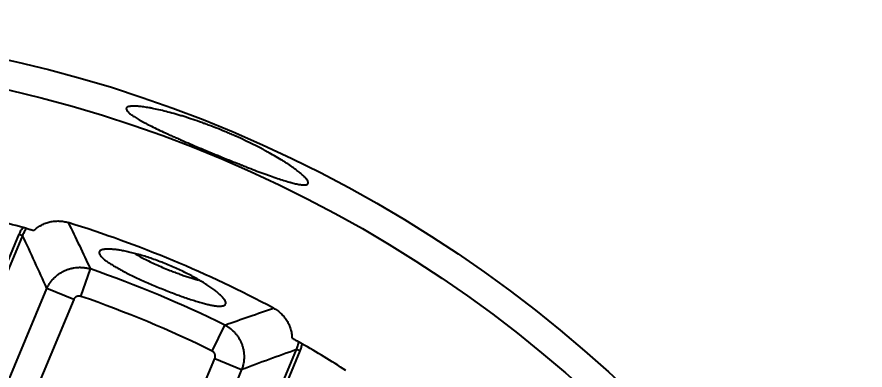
# Model space of a CAD drawing. Header units: millimetres. Extents: x -5 to 579, y 15 to 400.
# Drawn here: x 459.3 to 531.3, y 229.8 to 259.7 of the extents above; entities that cross this region are included whole.
import ezdxf

# ---------------------------------------------------------------- set-up
doc = ezdxf.new("R2010")
doc.units = ezdxf.units.MM
doc.layers.add('1', color=7, linetype='Continuous', true_color=0xffffff)
doc.styles.add('Arial', font='Arial')
doc.dimstyles.get("Standard").update_dxf_attribs({"dimtxt": 0.18, "dimasz": 0.18, "dimexe": 0.18, "dimexo": 0.0625, "dimgap": 0.09, "dimtad": 0, "dimtih": 1, "dimtoh": 1, "dimdec": 4, "dimzin": 0, "dimdsep": 46, "dimtxsty": 'Standard', "dimcen": 0.09, "dimadec": 0, "dimazin": 0, "dimtfac": 1, "dimtdec": 4, "dimtofl": 0, "dimtmove": 0, "dimatfit": 3, "dimfxl": 1, "dimtolj": 1, "dimtzin": 0, "dimarcsym": 0})

# ---------------------------------------------------------------- blocks, each defined once
blk = doc.blocks.new('_U1')
at = {"layer": '1', "color": 18, "linetype": 'Continuous', "lineweight": 13}
for p, q in [((341.196, 82.543), (578.862, 246.13)), ((433.866, 146.328), (341.196, 82.543))]:
    blk.add_line(p, q, dxfattribs=at)
at = {"layer": '1', "color": 18}
for points in [[(429.491, 142.103), (428.357, 143.75), (433.866, 146.328)], [(345.572, 86.769), (346.706, 85.121), (341.196, 82.543)]]:
    blk.add_solid(points, dxfattribs=at)
at = {"layer": 'Defpoints', "color": 0}
for p in [(433.866, 146.328), (341.196, 82.543)]:
    blk.add_point(p, dxfattribs=at)
at = {"layer": '1', "color": 18, "insert": (546.659, 239.27), "char_height": 8, "attachment_point": 1, "rotation": 34.53978, "style": 'Arial'}
blk.add_mtext('\\A1;%%c225', dxfattribs=at)
blk = doc.blocks.new('_U2')
at = {"layer": '1', "color": 18, "linetype": 'Continuous', "lineweight": 13}
for p, q in [((395.371, 180.25), (313.956, 251.992)), ((472.362, 112.407), (395.371, 180.25)), ((472.362, 112.407), (399.872, 176.283))]:
    blk.add_line(p, q, dxfattribs=at)
at = {"layer": '1', "color": 18}
for points in [[(400.533, 177.034), (399.211, 175.533), (395.371, 180.25)], [(467.199, 115.623), (468.521, 117.124), (472.362, 112.407)]]:
    blk.add_solid(points, dxfattribs=at)
at = {"layer": 'Defpoints', "color": 0}
for p in [(395.371, 180.25), (472.362, 112.407)]:
    blk.add_point(p, dxfattribs=at)
at = {"layer": '1', "color": 18, "insert": (326.123, 259.749), "char_height": 8, "attachment_point": 1, "rotation": 318.61382, "style": 'Arial'}
blk.add_mtext('\\A1;%%c102,6', dxfattribs=at)

msp = doc.modelspace()

# ---------------------------------------------------------------- linework, layer by layer
at = {"layer": '1'}
for p, q in [((455.345, 231.321), (459.509, 241.302)), ((459.782, 241.189), (455.618, 231.207)), ((459.509, 241.302), (459.782, 241.189)), ((464.74, 236.009), (465.542, 238.337)), ((445.984, 198.635), (461.853, 236.681)), ((464.126, 235.733), (461.853, 236.681)), ((464.126, 235.733), (448.256, 197.688)), ((475.872, 231.366), (476.962, 233.574)), ((478.877, 221.505), (483.041, 231.487)), ((483.314, 231.373), (479.15, 221.391)), ((483.314, 231.373), (483.041, 231.487)), ((460.238, 192.689), (476.108, 230.735)), ((476.108, 230.735), (478.38, 229.787)), ((478.38, 229.787), (462.51, 191.742))]:
    msp.add_line(p, q, dxfattribs=at)
for radius in [112.5, 110.013]:
    msp.add_circle((433.866, 146.328), radius, dxfattribs=at)
for radius, start, end in [(99, 74.80642, 77.61744), (100.471, 61.96704, 72.74833), (97.309, 63.71238, 71.00298), (94.847, 63.71238, 71.00298), (99, 57.38256, 59.90894)]:
    msp.add_arc((433.866, 146.328), radius, start, end, dxfattribs=at)
for points, knots in [([(472.077, 249.824), (471.858, 249.924), (471.649, 250.021), (471.249, 250.21), (470.867, 250.394), (470.521, 250.568), (470.316, 250.673), (470.275, 250.694), (470.196, 250.736), (470.156, 250.757), (470.041, 250.818), (469.967, 250.858), (469.753, 250.976), (469.622, 251.051), (469.382, 251.194), (469.274, 251.263), (469.128, 251.361), (469.082, 251.392), (469.018, 251.439), (468.997, 251.454), (468.957, 251.485), (468.938, 251.5), (468.845, 251.573), (468.784, 251.627), (468.686, 251.729), (468.612, 251.823), (468.586, 251.902), (468.586, 251.946), (468.586, 251.955), (468.589, 251.972), (468.596, 251.997), (468.609, 252.019), (468.645, 252.06), (468.717, 252.107), (468.836, 252.137), (468.942, 252.154), (468.981, 252.158), (469.043, 252.163), (469.065, 252.165), (469.11, 252.167), (469.133, 252.168), (469.251, 252.17), (469.357, 252.168), (469.59, 252.155), (469.717, 252.144), (469.991, 252.113), (470.138, 252.092), (470.376, 252.055), (470.458, 252.041), (470.585, 252.018), (470.628, 252.011), (470.715, 251.994), (470.759, 251.986), (470.981, 251.943), (471.354, 251.864), (471.758, 251.767), (472.178, 251.661), (472.396, 251.602), (472.68, 251.523), (472.737, 251.507), (472.853, 251.474), (472.911, 251.457), (473.085, 251.406), (473.203, 251.371), (473.559, 251.262), (473.801, 251.185), (474.293, 251.024), (474.543, 250.939), (474.924, 250.804), (475.053, 250.758), (475.214, 250.699), (475.247, 250.688), (475.312, 250.664), (475.344, 250.652), (475.442, 250.616), (475.507, 250.591), (475.832, 250.469), (476.092, 250.369), (476.609, 250.162), (476.868, 250.056), (477.254, 249.892), (477.383, 249.837), (477.576, 249.753), (477.672, 249.711), (477.768, 249.668), (477.832, 249.64), (477.864, 249.625), (478.152, 249.496), (478.402, 249.381), (478.893, 249.15), (479.373, 248.916), (479.833, 248.681), (480.085, 248.548), (480.113, 248.533), (480.169, 248.504), (480.252, 248.46), (480.444, 248.357), (480.603, 248.27), (480.914, 248.097), (481.313, 247.869), (481.679, 247.648), (481.897, 247.513), (481.94, 247.485), (482.025, 247.432), (482.151, 247.351), (482.271, 247.273), (482.503, 247.119), (482.647, 247.02), (482.915, 246.829), (483.039, 246.737), (483.21, 246.604), (483.264, 246.561), (483.342, 246.497), (483.367, 246.476), (483.416, 246.435), (483.44, 246.415), (483.556, 246.315), (483.637, 246.24), (483.776, 246.099), (483.835, 246.034), (483.931, 245.913), (483.968, 245.857), (483.999, 245.794), (484.005, 245.782), (484.015, 245.758), (484.028, 245.724), (484.034, 245.692), (484.037, 245.634), (484.019, 245.568), (483.956, 245.525), (483.892, 245.501), (483.867, 245.495), (483.826, 245.487), (483.812, 245.485), (483.782, 245.482), (483.766, 245.48), (483.683, 245.476), (483.529, 245.48), (483.332, 245.508), (483.113, 245.548), (482.993, 245.573), (482.796, 245.62), (482.728, 245.638), (482.638, 245.661), (482.62, 245.666), (482.584, 245.676), (482.529, 245.691), (482.473, 245.706), (482.283, 245.76), (481.961, 245.856), (481.603, 245.973), (481.227, 246.099), (481.03, 246.167), (480.772, 246.259), (480.719, 246.278), (480.614, 246.315), (480.455, 246.373), (480.292, 246.432), (479.963, 246.554), (479.737, 246.639), (479.275, 246.815), (479.037, 246.906), (478.672, 247.048), (478.549, 247.097), (478.393, 247.158), (478.362, 247.17), (478.299, 247.195), (478.205, 247.232), (478.111, 247.27), (477.796, 247.395), (477.289, 247.598), (476.775, 247.808), (476.387, 247.967), (476.257, 248.021), (476.061, 248.101), (475.996, 248.128), (475.866, 248.183), (475.8, 248.21), (475.474, 248.346), (475.216, 248.454), (474.706, 248.67), (474.454, 248.777), (473.955, 248.991), (473.708, 249.098), (473.404, 249.231), (473.343, 249.257), (473.223, 249.31), (473.043, 249.389), (472.75, 249.519), (472.522, 249.622), (472.353, 249.698), (472.297, 249.723), (472.186, 249.773), (472.131, 249.799), (472.077, 249.824)], [0, 0, 0, 0, 0.015625, 0.015625, 0.03125, 0.046875, 0.046875, 0.050781, 0.050781, 0.054688, 0.054688, 0.0625, 0.0625, 0.078125, 0.078125, 0.09375, 0.09375, 0.101563, 0.101563, 0.105469, 0.105469, 0.109375, 0.109375, 0.125, 0.125, 0.140625, 0.15625, 0.15625, 0.160156, 0.160156, 0.164063, 0.171875, 0.171875, 0.1875, 0.203125, 0.203125, 0.210938, 0.210938, 0.214844, 0.214844, 0.21875, 0.21875, 0.234375, 0.234375, 0.25, 0.25, 0.265625, 0.265625, 0.273438, 0.273438, 0.277344, 0.277344, 0.28125, 0.28125, 0.296875, 0.3125, 0.3125, 0.328125, 0.328125, 0.332031, 0.332031, 0.335938, 0.335938, 0.34375, 0.34375, 0.359375, 0.359375, 0.375, 0.375, 0.382813, 0.382813, 0.384766, 0.384766, 0.386719, 0.386719, 0.390625, 0.390625, 0.40625, 0.40625, 0.421875, 0.421875, 0.429688, 0.429688, 0.433594, 0.435547, 0.435547, 0.4375, 0.4375, 0.453125, 0.453125, 0.46875, 0.484375, 0.484375, 0.486328, 0.486328, 0.488281, 0.492188, 0.5, 0.5, 0.515625, 0.53125, 0.53125, 0.535156, 0.535156, 0.539063, 0.546875, 0.546875, 0.5625, 0.5625, 0.578125, 0.578125, 0.585938, 0.585938, 0.589844, 0.589844, 0.59375, 0.59375, 0.609375, 0.609375, 0.625, 0.625, 0.640625, 0.640625, 0.644531, 0.644531, 0.648438, 0.65625, 0.65625, 0.671875, 0.6875, 0.6875, 0.695313, 0.695313, 0.699219, 0.699219, 0.703125, 0.703125, 0.71875, 0.734375, 0.734375, 0.75, 0.75, 0.757813, 0.757813, 0.759766, 0.759766, 0.761719, 0.765625, 0.765625, 0.78125, 0.796875, 0.796875, 0.8125, 0.8125, 0.816406, 0.816406, 0.820313, 0.828125, 0.828125, 0.84375, 0.84375, 0.859375, 0.859375, 0.867188, 0.867188, 0.869141, 0.869141, 0.871094, 0.875, 0.875, 0.890625, 0.90625, 0.90625, 0.914063, 0.914063, 0.917969, 0.917969, 0.921875, 0.921875, 0.9375, 0.9375, 0.953125, 0.953125, 0.96875, 0.96875, 0.972656, 0.972656, 0.976563, 0.984375, 0.992188, 0.992188, 0.996094, 0.996094, 1, 1, 1, 1]), ([(460.113, 241.786), (460.109, 241.787), (460.104, 241.788), (460.094, 241.791), (460.09, 241.792), (460.082, 241.794), (460.077, 241.795), (460.063, 241.799), (460.053, 241.802), (460.035, 241.807), (460.029, 241.809), (460.016, 241.812), (460.01, 241.814), (459.989, 241.82), (459.975, 241.824), (459.952, 241.83), (459.945, 241.832), (459.929, 241.836), (459.921, 241.838), (459.896, 241.845), (459.88, 241.849), (459.846, 241.859), (459.829, 241.863), (459.812, 241.868)], [0, 0, 0, 0, 0.125, 0.125, 0.1875, 0.1875, 0.25, 0.25, 0.375, 0.375, 0.4375, 0.4375, 0.5, 0.5, 0.625, 0.625, 0.6875, 0.6875, 0.75, 0.75, 0.875, 0.875, 1, 1, 1, 1]), ([(460.754, 241.607), (460.849, 241.697), (460.948, 241.78), (461.106, 241.894), (461.16, 241.931), (461.242, 241.983), (461.27, 242), (461.327, 242.033), (461.356, 242.049), (461.5, 242.127), (461.619, 242.181), (461.862, 242.272), (461.986, 242.31), (462.177, 242.354), (462.241, 242.367), (462.371, 242.387), (462.436, 242.396), (462.631, 242.414), (462.891, 242.421), (463.15, 242.394), (463.344, 242.36), (463.409, 242.347), (463.537, 242.316), (463.6, 242.299), (463.663, 242.279)], [0, 0, 0, 0, 0.125, 0.125, 0.1875, 0.1875, 0.21875, 0.21875, 0.25, 0.25, 0.375, 0.375, 0.5, 0.5, 0.5625, 0.5625, 0.625, 0.625, 0.75, 0.875, 0.875, 0.9375, 0.9375, 1, 1, 1, 1]), ([(460.113, 241.786), (460.211, 241.759), (460.314, 241.73), (460.527, 241.671), (460.638, 241.64), (460.754, 241.607)], [0, 0, 0, 0, 0.5, 0.5, 1, 1, 1, 1]), ([(471.993, 238.75), (472.17, 238.678), (472.524, 238.529), (473.045, 238.295), (473.551, 238.053), (474.037, 237.805), (474.499, 237.555), (474.933, 237.305), (475.333, 237.058), (475.699, 236.816), (476.025, 236.583), (476.309, 236.361), (476.549, 236.152), (476.744, 235.959), (476.891, 235.784), (476.989, 235.628), (477.039, 235.493), (477.039, 235.381), (476.989, 235.292), (476.907, 235.239), (476.816, 235.208), (476.709, 235.187), (476.547, 235.176), (476.305, 235.188), (476.02, 235.225), (475.692, 235.287), (475.327, 235.372), (474.925, 235.479), (474.491, 235.608), (474.03, 235.756), (473.545, 235.921), (473.04, 236.102), (472.519, 236.298), (471.989, 236.504), (471.457, 236.719), (470.927, 236.941), (470.404, 237.167), (469.892, 237.395), (469.397, 237.625), (468.925, 237.852), (468.479, 238.076), (468.064, 238.295), (467.685, 238.507), (467.402, 238.676), (467.196, 238.807), (467.006, 238.934), (466.796, 239.086), (466.627, 239.226), (466.516, 239.332), (466.422, 239.433), (466.336, 239.55), (466.286, 239.673), (466.288, 239.78), (466.342, 239.869), (466.447, 239.938), (466.577, 239.98), (466.706, 240.004), (466.851, 240.02), (467.06, 240.028), (467.356, 240.016), (467.695, 239.983), (468.073, 239.928), (468.485, 239.851), (468.854, 239.77), (469.164, 239.694), (469.483, 239.61), (469.894, 239.494), (470.405, 239.335), (470.93, 239.157), (471.462, 238.962), (471.817, 238.822), (471.993, 238.75)], [0, 0, 0, 0, 0.015479, 0.031059, 0.04652, 0.061996, 0.077618, 0.093167, 0.108691, 0.124343, 0.140017, 0.155614, 0.171278, 0.187066, 0.202747, 0.218421, 0.234226, 0.250002, 0.265683, 0.28141, 0.289327, 0.297244, 0.312933, 0.328578, 0.344325, 0.360024, 0.375597, 0.391195, 0.406873, 0.422397, 0.437882, 0.453476, 0.469059, 0.484647, 0.50017, 0.515591, 0.531068, 0.546653, 0.562122, 0.577604, 0.593238, 0.608817, 0.624357, 0.640011, 0.647867, 0.655738, 0.671358, 0.687037, 0.694937, 0.702854, 0.718568, 0.734255, 0.750056, 0.765849, 0.781533, 0.797249, 0.805157, 0.813068, 0.828743, 0.844365, 0.860078, 0.875757, 0.89133, 0.906859, 0.914696, 0.92252, 0.93803, 0.953485, 0.969044, 0.984577, 1, 1, 1, 1]), ([(469.362, 239.616), (469.427, 239.577), (469.628, 239.46), (469.994, 239.261), (470.474, 239.018), (470.987, 238.775), (471.525, 238.534), (472.032, 238.321), (472.494, 238.135), (472.907, 237.977), (473.311, 237.83), (473.705, 237.695), (474.085, 237.573), (474.419, 237.474), (474.622, 237.42), (474.708, 237.398)], [0, 0, 0, 0, 0.047166, 0.140914, 0.23495, 0.329314, 0.424048, 0.519192, 0.590527, 0.661645, 0.732562, 0.803296, 0.874186, 0.944997, 1, 1, 1, 1]), ([(461.853, 236.681), (461.891, 236.766), (461.932, 236.848), (462, 236.969), (462.024, 237.009), (462.073, 237.087), (462.098, 237.126), (462.177, 237.24), (462.288, 237.386), (462.474, 237.589), (462.61, 237.714), (462.717, 237.803), (462.753, 237.832), (462.827, 237.888), (462.865, 237.915), (462.979, 237.993), (463.135, 238.09), (463.299, 238.173), (463.426, 238.23), (463.468, 238.248), (463.555, 238.282), (463.599, 238.298), (463.73, 238.343), (463.908, 238.395), (464.178, 238.449), (464.361, 238.468), (464.477, 238.475), (464.5, 238.476), (464.546, 238.477), (464.569, 238.478), (464.639, 238.479), (464.685, 238.478), (464.823, 238.474), (465.006, 238.459), (465.276, 238.413), (465.454, 238.365), (465.542, 238.337)], [0, 0, 0, 0, 0.0625, 0.0625, 0.09375, 0.09375, 0.125, 0.125, 0.1875, 0.25, 0.3125, 0.3125, 0.34375, 0.34375, 0.375, 0.375, 0.4375, 0.5, 0.5, 0.53125, 0.53125, 0.5625, 0.5625, 0.625, 0.6875, 0.75, 0.75, 0.765625, 0.765625, 0.78125, 0.78125, 0.8125, 0.8125, 0.875, 0.9375, 1, 1, 1, 1]), ([(464.74, 236.009), (464.711, 236.019), (464.681, 236.027), (464.635, 236.034), (464.62, 236.035), (464.589, 236.037), (464.573, 236.037), (464.527, 236.035), (464.496, 236.031), (464.451, 236.02), (464.436, 236.016), (464.407, 236.006), (464.392, 236), (464.35, 235.981), (464.323, 235.966), (464.285, 235.939), (464.273, 235.93), (464.249, 235.91), (464.238, 235.899), (464.206, 235.866), (464.187, 235.842), (464.161, 235.803), (464.153, 235.789), (464.138, 235.762), (464.132, 235.748), (464.126, 235.733)], [0, 0, 0, 0, 0.125, 0.125, 0.1875, 0.1875, 0.25, 0.25, 0.375, 0.375, 0.4375, 0.4375, 0.5, 0.5, 0.625, 0.625, 0.6875, 0.6875, 0.75, 0.75, 0.875, 0.875, 0.9375, 0.9375, 1, 1, 1, 1]), ([(481.085, 235.012), (481.202, 234.95), (481.423, 234.813), (481.625, 234.648), (481.768, 234.515), (481.814, 234.469), (481.882, 234.397), (481.904, 234.373), (481.947, 234.323), (481.968, 234.298), (482.072, 234.172), (482.148, 234.067), (482.284, 233.846), (482.346, 233.731), (482.413, 233.581), (482.426, 233.551), (482.45, 233.49), (482.486, 233.399), (482.517, 233.306), (482.572, 233.119), (482.6, 232.992), (482.63, 232.799), (482.638, 232.734), (482.646, 232.636), (482.649, 232.603), (482.652, 232.538), (482.653, 232.505), (482.654, 232.472)], [0, 0, 0, 0, 0.125, 0.25, 0.25, 0.3125, 0.3125, 0.34375, 0.34375, 0.375, 0.375, 0.5, 0.5, 0.625, 0.625, 0.65625, 0.65625, 0.6875, 0.75, 0.75, 0.875, 0.875, 0.9375, 0.9375, 0.96875, 0.96875, 1, 1, 1, 1]), ([(476.962, 233.574), (477.044, 233.531), (477.123, 233.484), (477.24, 233.409), (477.278, 233.383), (477.353, 233.329), (477.39, 233.301), (477.499, 233.216), (477.638, 233.095), (477.829, 232.897), (477.944, 232.753), (478.026, 232.641), (478.053, 232.602), (478.104, 232.525), (478.129, 232.486), (478.2, 232.367), (478.287, 232.205), (478.359, 232.036), (478.408, 231.906), (478.423, 231.862), (478.451, 231.774), (478.465, 231.729), (478.502, 231.595), (478.542, 231.415), (478.578, 231.141), (478.586, 230.957), (478.585, 230.842), (478.585, 230.819), (478.583, 230.772), (478.582, 230.749), (478.579, 230.68), (478.575, 230.634), (478.562, 230.496), (478.536, 230.314), (478.472, 230.048), (478.414, 229.873), (478.38, 229.787)], [0, 0, 0, 0, 0.0625, 0.0625, 0.09375, 0.09375, 0.125, 0.125, 0.1875, 0.25, 0.3125, 0.3125, 0.34375, 0.34375, 0.375, 0.375, 0.4375, 0.5, 0.5, 0.53125, 0.53125, 0.5625, 0.5625, 0.625, 0.6875, 0.75, 0.75, 0.765625, 0.765625, 0.78125, 0.78125, 0.8125, 0.8125, 0.875, 0.9375, 1, 1, 1, 1]), ([(482.654, 232.472), (482.759, 232.413), (482.859, 232.356), (483.051, 232.246), (483.144, 232.193), (483.233, 232.142)], [0, 0, 0, 0, 0.5, 0.5, 1, 1, 1, 1]), ([(483.041, 231.487), (483.085, 231.592), (483.124, 231.7), (483.164, 231.837), (483.171, 231.865), (483.186, 231.92), (483.206, 232.003), (483.223, 232.086), (483.233, 232.142)], [0, 0, 0, 0, 0.5, 0.5, 0.625, 0.625, 0.75, 1, 1, 1, 1]), ([(483.502, 231.986), (483.487, 231.995), (483.456, 232.013), (483.427, 232.03), (483.405, 232.042), (483.398, 232.047), (483.384, 232.055), (483.377, 232.059), (483.356, 232.071), (483.343, 232.078), (483.325, 232.089), (483.319, 232.092), (483.308, 232.099), (483.302, 232.102), (483.286, 232.111), (483.277, 232.116), (483.264, 232.124), (483.26, 232.126), (483.253, 232.13), (483.25, 232.132), (483.241, 232.137), (483.236, 232.14), (483.233, 232.142)], [0, 0, 0, 0, 0.125, 0.25, 0.25, 0.3125, 0.3125, 0.375, 0.375, 0.5, 0.5, 0.5625, 0.5625, 0.625, 0.625, 0.75, 0.75, 0.8125, 0.8125, 0.875, 0.875, 1, 1, 1, 1]), ([(483.502, 231.986), (483.492, 231.934), (483.48, 231.882), (483.453, 231.778), (483.439, 231.727), (483.392, 231.573), (483.355, 231.472), (483.314, 231.373)], [0, 0, 0, 0, 0.25, 0.25, 0.5, 0.5, 1, 1, 1, 1]), ([(476.108, 230.735), (476.12, 230.764), (476.129, 230.794), (476.139, 230.839), (476.141, 230.854), (476.145, 230.885), (476.146, 230.9), (476.147, 230.947), (476.145, 230.978), (476.137, 231.023), (476.134, 231.038), (476.126, 231.068), (476.121, 231.083), (476.105, 231.127), (476.091, 231.154), (476.067, 231.194), (476.058, 231.207), (476.04, 231.232), (476.03, 231.244), (475.999, 231.278), (475.976, 231.299), (475.939, 231.327), (475.926, 231.336), (475.899, 231.352), (475.886, 231.359), (475.872, 231.366)], [0, 0, 0, 0, 0.125, 0.125, 0.1875, 0.1875, 0.25, 0.25, 0.375, 0.375, 0.4375, 0.4375, 0.5, 0.5, 0.625, 0.625, 0.6875, 0.6875, 0.75, 0.75, 0.875, 0.875, 0.9375, 0.9375, 1, 1, 1, 1])]:
    msp.add_open_spline(points, degree=3, knots=knots, dxfattribs=at)
for points in [[(459.509, 241.302), (459.551, 241.402), (459.643, 241.596), (459.753, 241.779), (459.812, 241.868)], [(463.663, 242.279), (464.294, 240.979), (464.921, 239.665), (465.542, 238.337)], [(460.113, 241.786), (460.046, 241.693), (459.925, 241.501), (459.826, 241.295), (459.782, 241.189)], [(461.853, 236.681), (461.171, 238.201), (460.48, 239.703), (459.782, 241.189)], [(476.962, 233.574), (478.343, 234.067), (479.717, 234.546), (481.085, 235.012)], [(483.041, 231.487), (481.494, 230.938), (479.941, 230.372), (478.38, 229.787)]]:
    msp.add_open_spline(points, degree=3, dxfattribs=at)

# ---------------------------------------------------------------- dimensions: what is measured, and where the dimension line sits
for p1, p2, picture, middle in [((472.362, 112.407), (395.371, 180.25), '_U2', (330.339, 237.556)), ((341.196, 82.543), (526.536, 210.113), '_U1', (564.687, 236.373))]:
    dim = msp.add_diameter_dim_2p(p1=p1, p2=p2, dimstyle='Standard', override={"dimtxt": 8, "dimasz": 6, "dimexe": 2, "dimexo": 0, "dimgap": 4, "dimtad": 1, "dimtih": 0, "dimtoh": 0, "dimdec": 1, "dimlfac": 1, "dimzin": 8, "dimdsep": 44, "dimlunit": 2, "dimpost": '%%c<>', "dimtxsty": 'Arial', "dimsah": 1, "dimse1": 0, "dimse2": 0, "dimsd1": 0, "dimsd2": 0, "dimclrd": 18, "dimclre": 18, "dimclrt": 18, "dimtol": 0, "dimtm": -0.1, "dimtfac": 0.3125, "dimtdec": 2, "dimtofl": 1, "dimtmove": 0, "dimatfit": 2, "dimtzin": 8, "dimlwd": 13, "dimlwe": 13}, dxfattribs=at)
    dim.commit()
    dim.dimension.update_dxf_attribs({"geometry": picture, "text_midpoint": middle, "dimtype": 163})

doc.saveas('drawing.dxf')
